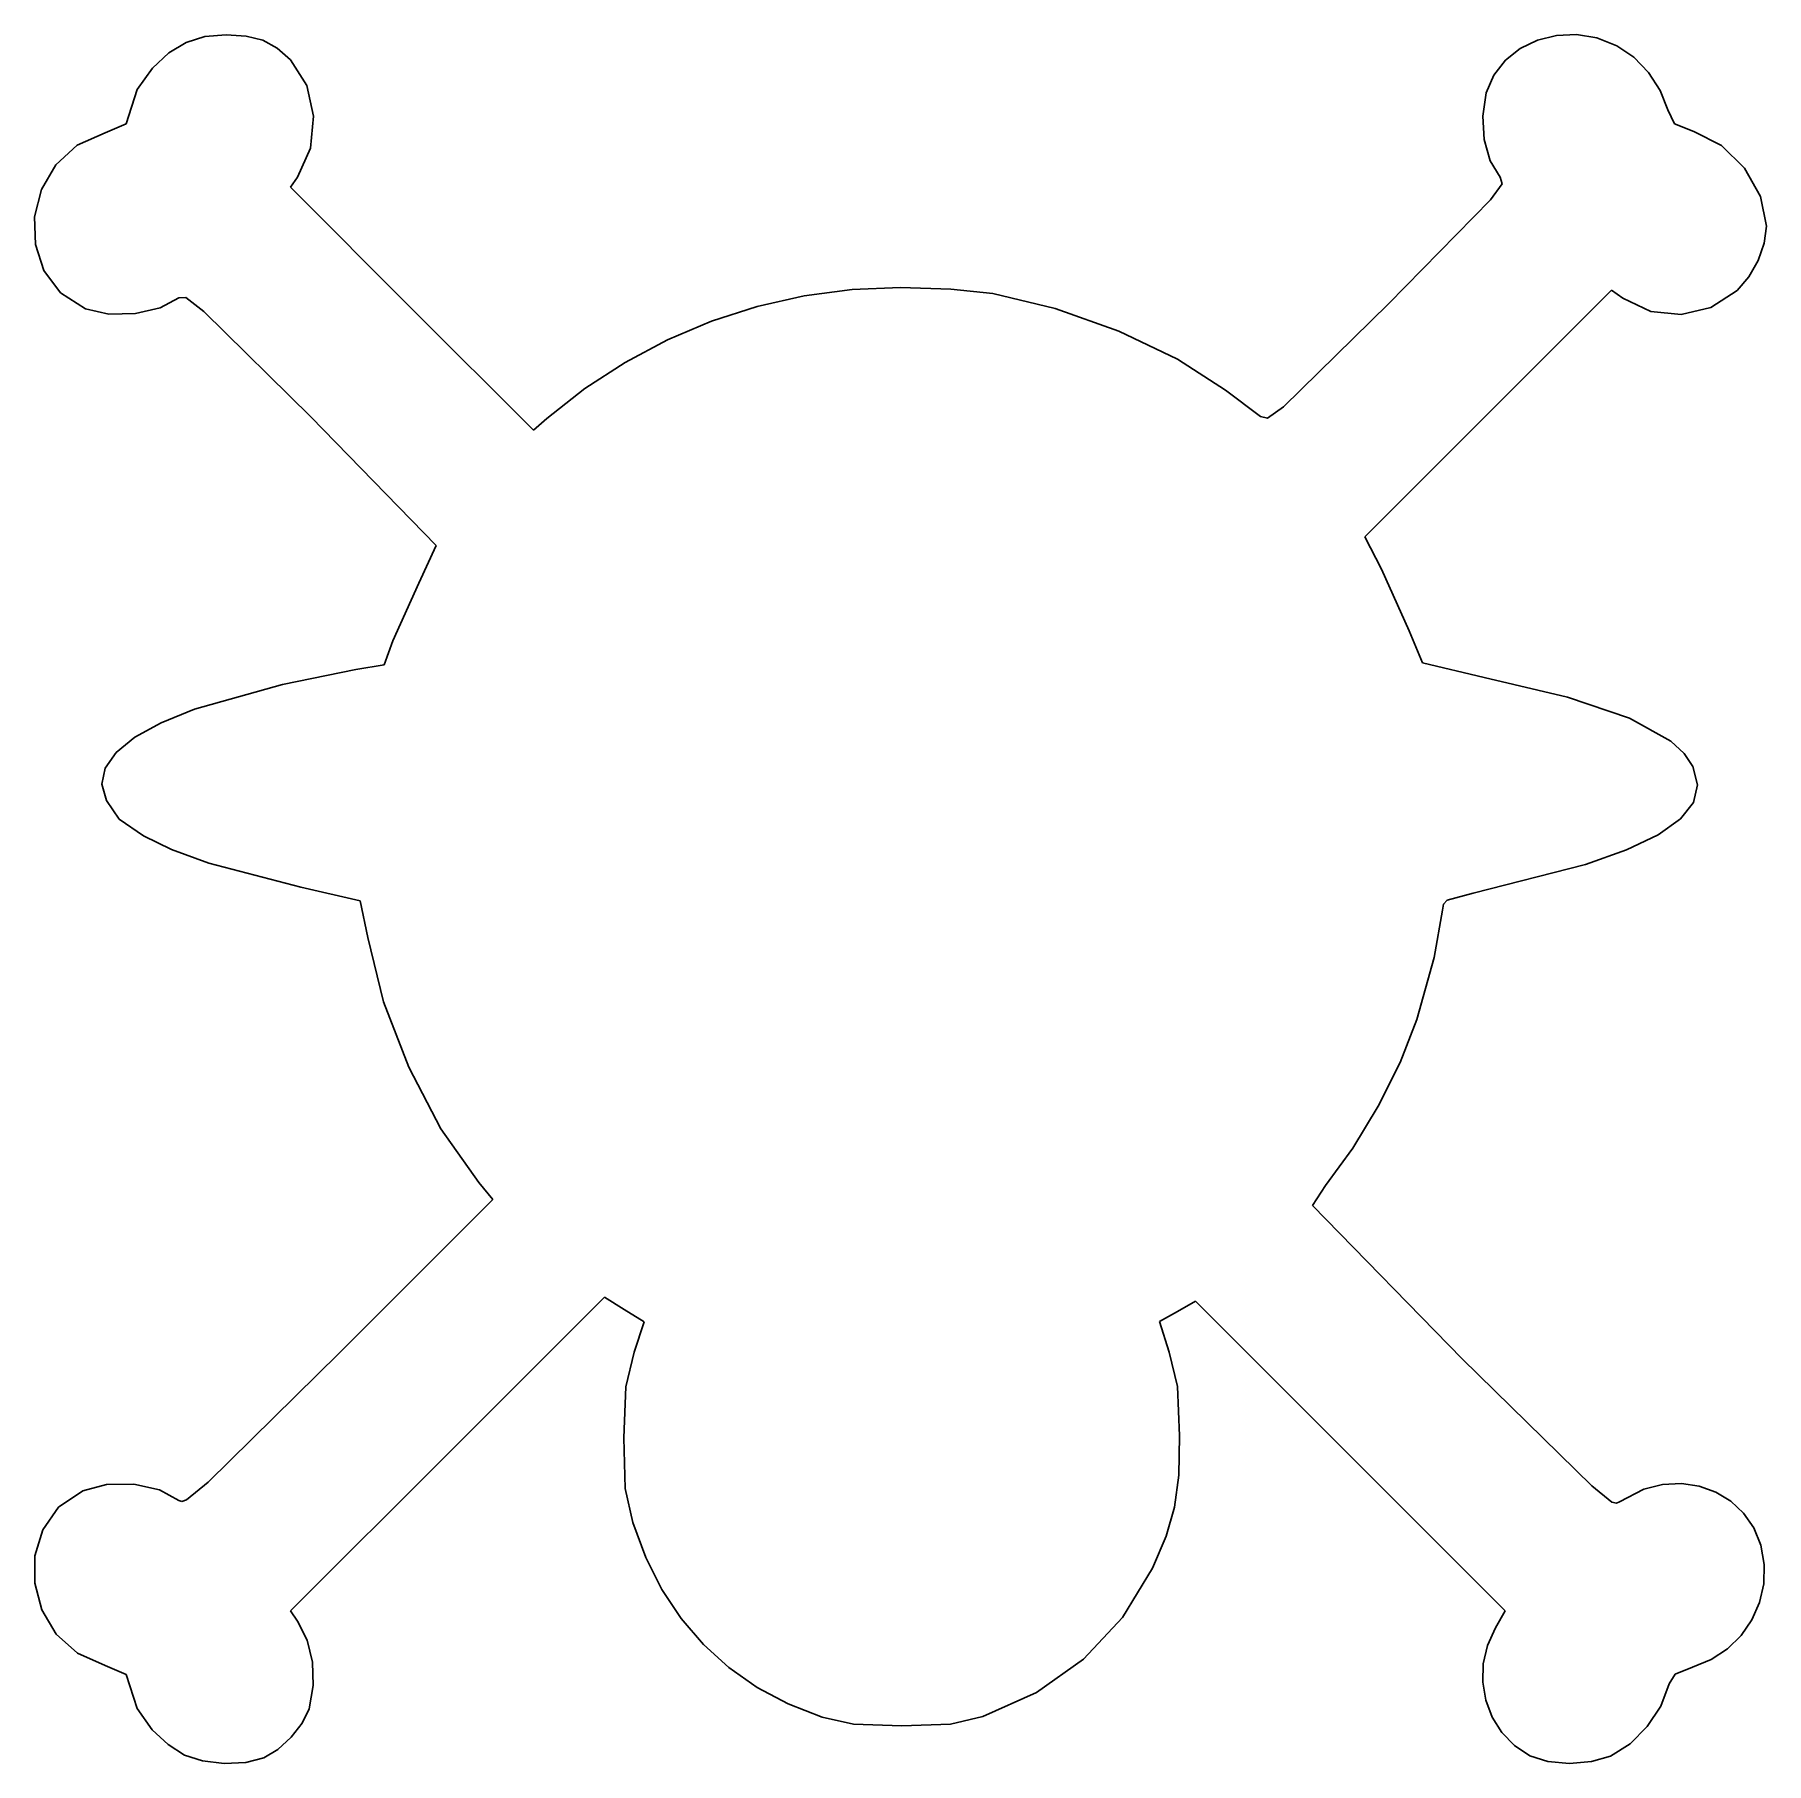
# Model space of a CAD drawing. Extents: x 40.6 to 125.4, y 126.6 to 211.3.
import ezdxf

# ---------------------------------------------------------------- set-up
doc = ezdxf.new("R2010")
doc.units = 0

msp = doc.modelspace()

# ---------------------------------------------------------------- linework, layer by layer
at = {"layer": 'Layer 1'}
for p, q in [((47.988233, 210.861642), (48.91058, 211.152157)), ((48.91058, 211.152157), (49.954607, 211.244797)), ((49.954607, 211.244797), (50.938573, 211.181503)), ((50.938573, 211.181503), (51.745872, 210.973486)), ((114.145128, 210.978049), (115.07837, 211.21013)), ((115.07837, 211.21013), (116.06184, 211.250943)), ((116.06184, 211.250943), (117.059154, 211.087359)), ((117.059154, 211.087359), (118.033929, 210.706249)), ((46.341427, 209.611427), (47.145779, 210.354362)), ((47.145779, 210.354362), (47.988233, 210.861642)), ((51.745872, 210.973486), (52.446251, 210.593547)), ((52.446251, 210.593547), (53.109457, 210.014487)), ((112.574854, 209.992602), (113.298495, 210.56783)), ((113.298495, 210.56783), (114.145128, 210.978049)), ((118.033929, 210.706249), (118.856247, 210.146021)), ((45.600281, 208.562902), (46.341427, 209.611427)), ((53.109457, 210.014487), (53.906745, 208.762811)), ((112.010588, 209.265496), (112.574854, 209.992602)), ((118.856247, 210.146021), (119.576596, 209.396222)), ((119.576596, 209.396222), (120.147475, 208.516792)), ((45.056357, 206.890617), (45.600281, 208.562902)), ((53.906745, 208.762811), (54.236167, 207.256193)), ((111.642079, 208.399639), (112.010588, 209.265496)), ((111.46783, 207.262996), (111.642079, 208.399639)), ((120.147475, 208.516792), (120.521379, 207.567669)), ((44.035427, 206.443037), (45.056357, 206.890617)), ((54.236167, 207.256193), (54.086085, 205.693785)), ((111.537261, 206.114392), (111.46783, 207.262996)), ((120.521379, 207.567669), (120.856089, 206.890309)), ((120.856089, 206.890309), (121.804959, 206.510089)), ((42.656108, 205.835359), (44.035427, 206.443037)), ((111.830317, 205.074902), (111.537261, 206.114392)), ((121.804959, 206.510089), (123.153417, 205.82382)), ((41.611957, 204.87574), (42.656108, 205.835359)), ((54.086085, 205.693785), (53.44486, 204.274737)), ((123.153417, 205.82382), (124.284156, 204.704086)), ((40.915181, 203.673053), (41.611957, 204.87574)), ((112.326939, 204.265599), (111.830317, 205.074902)), ((124.284156, 204.704086), (125.061845, 203.327881)), ((40.577985, 202.336173), (40.915181, 203.673053)), ((53.44486, 204.274737), (53.099845, 203.778531)), ((53.099845, 203.778531), (59.050385, 197.830301)), ((111.854673, 203.160388), (112.416385, 203.939493)), ((112.416385, 203.939493), (112.326939, 204.265599)), ((106.853239, 198.062019), (111.854673, 203.160388)), ((125.061845, 203.327881), (125.351149, 201.872199)), ((40.612577, 200.973976), (40.577985, 202.336173)), ((125.351149, 201.872199), (125.244994, 201.037515)), ((41.031163, 199.695336), (40.612577, 200.973976)), ((125.244994, 201.037515), (124.948955, 200.184949)), ((124.948955, 200.184949), (124.496671, 199.388618)), ((41.845949, 198.609128), (41.031163, 199.695336)), ((124.496671, 199.388618), (123.921779, 198.722639)), ((43.069142, 197.824227), (41.845949, 198.609128)), ((47.978812, 198.374373), (47.637322, 198.36866)), ((48.854867, 197.688671), (47.978812, 198.374373)), ((75.95299, 197.935468), (78.249471, 198.455111)), ((78.249471, 198.455111), (80.5935, 198.770579)), ((80.5935, 198.770579), (82.971549, 198.876851)), ((82.971549, 198.876851), (85.422219, 198.790353)), ((85.422219, 198.790353), (87.488619, 198.568079)), ((87.488619, 198.568079), (90.541573, 197.841132)), ((117.774709, 198.738189), (111.731179, 192.696939)), ((118.326009, 198.34632), (117.774709, 198.738189)), ((123.921779, 198.722639), (122.633693, 197.89238)), ((44.208931, 197.565159), (43.069142, 197.824227)), ((45.508553, 197.588411), (44.208931, 197.565159)), ((46.730515, 197.86568), (45.508553, 197.588411)), ((47.637322, 198.36866), (46.730515, 197.86568)), ((54.098382, 192.54013), (48.854867, 197.688671)), ((59.050385, 197.830301), (65.000935, 191.882071)), ((73.717583, 197.216668), (75.95299, 197.935468)), ((90.541573, 197.841132), (93.647555, 196.732973)), ((101.71709, 193.023615), (106.853239, 198.062019)), ((119.699595, 197.69506), (118.326009, 198.34632)), ((121.180894, 197.5468), (119.699595, 197.69506)), ((122.633693, 197.89238), (121.180894, 197.5468)), ((71.556778, 196.303735), (73.717583, 197.216668)), ((93.647555, 196.732973), (96.520919, 195.362032)), ((69.484103, 195.201687), (71.556778, 196.303735)), ((67.513084, 193.915545), (69.484103, 195.201687)), ((96.520919, 195.362032), (98.876019, 193.846739)), ((65.657249, 192.450331), (67.513084, 193.915545)), ((98.876019, 193.846739), (100.582469, 192.558239)), ((60.226222, 186.22834), (54.098382, 192.54013)), ((65.000935, 191.882071), (65.657249, 192.450331)), ((100.582469, 192.558239), (100.937824, 192.472281)), ((100.937824, 192.472281), (101.71709, 193.023615)), ((111.731179, 192.696939), (105.687649, 186.655689)), ((105.687649, 186.655689), (106.509659, 185.084609)), ((59.378867, 184.39359), (60.226222, 186.22834)), ((106.509659, 185.084609), (107.873359, 182.064149)), ((58.110427, 181.56996), (59.378867, 184.39359)), ((57.689342, 180.39937), (58.110427, 181.56996)), ((107.873359, 182.064149), (108.525079, 180.483289)), ((52.717102, 179.4345), (56.300612, 180.16245)), ((56.300612, 180.16245), (57.689342, 180.39937)), ((108.525079, 180.483289), (111.533839, 179.767679)), ((111.533839, 179.767679), (115.623163, 178.806034)), ((48.401065, 178.221452), (52.717102, 179.4345)), ((46.765061, 177.550822), (48.401065, 178.221452)), ((115.623163, 178.806034), (118.654016, 177.774338)), ((45.486687, 176.8438), (46.765061, 177.550822)), ((118.654016, 177.774338), (120.680781, 176.6494)), ((44.573158, 176.105145), (45.486687, 176.8438)), ((120.680781, 176.6494), (121.334624, 176.044718)), ((44.031689, 175.339615), (44.573158, 176.105145)), ((121.334624, 176.044718), (121.757839, 175.408029)), ((43.869495, 174.551971), (44.031689, 175.339615)), ((121.757839, 175.408029), (121.98555, 174.50969)), ((44.093792, 173.74697), (43.869495, 174.551971)), ((121.98555, 174.50969), (121.784804, 173.658776)), ((44.717571, 172.834145), (44.093792, 173.74697)), ((121.784804, 173.658776), (121.145239, 172.849319)), ((45.913562, 172.02242), (44.717571, 172.834145)), ((121.145239, 172.849319), (120.056488, 172.075352)), ((47.284975, 171.356547), (45.913562, 172.02242)), ((49.110643, 170.685875), (47.284975, 171.356547)), ((118.508187, 171.330905), (116.489972, 170.610011)), ((120.056488, 172.075352), (118.508187, 171.330905)), ((53.610272, 169.49882), (49.110643, 170.685875)), ((116.489972, 170.610011), (111.002339, 169.215009)), ((56.518072, 168.83081), (53.610272, 169.49882)), ((56.885992, 167.0495), (56.518072, 168.83081)), ((109.722404, 168.867667), (109.537879, 168.67353)), ((111.002339, 169.215009), (109.722404, 168.867667)), ((109.500479, 168.378589), (109.091063, 166.067509)), ((109.537879, 168.67353), (109.500479, 168.378589)), ((57.662619, 163.887656), (56.885992, 167.0495)), ((109.091063, 166.067509), (108.248139, 163.029109)), ((58.888424, 160.696129), (57.662619, 163.887656)), ((108.248139, 163.029109), (107.421353, 160.927065)), ((60.470641, 157.679987), (58.888424, 160.696129)), ((107.421353, 160.927065), (106.353391, 158.786714)), ((106.353391, 158.786714), (105.113279, 156.733468)), ((62.316502, 155.0443), (60.470641, 157.679987)), ((105.113279, 156.733468), (103.770039, 154.892739)), ((62.99998, 154.20975), (62.316502, 155.0443)), ((103.770039, 154.892739), (103.127439, 153.924069)), ((55.48516, 146.69307), (62.99998, 154.20975)), ((103.127439, 153.924069), (110.463869, 146.419249)), ((68.467509, 149.431519), (60.783739, 141.749549)), ((69.443114, 148.825049), (68.467509, 149.431519)), ((97.408229, 149.228299), (96.521717, 148.732819)), ((104.990069, 141.648289), (97.408229, 149.228299)), ((70.418718, 148.218579), (69.443114, 148.825049)), ((96.521717, 148.732819), (95.635206, 148.237339)), ((69.923849, 146.734369), (70.418718, 148.218579)), ((95.635206, 148.237339), (96.121441, 146.743749)), ((49.06617, 140.369342), (55.48516, 146.69307)), ((69.511931, 145.040458), (69.923849, 146.734369)), ((96.121441, 146.743749), (96.52383, 145.049887)), ((110.463869, 146.419249), (116.799946, 140.186327)), ((69.417214, 142.544669), (69.511931, 145.040458)), ((96.52383, 145.049887), (96.626959, 142.641289)), ((69.488497, 140.063829), (69.417214, 142.544669)), ((96.626959, 142.641289), (96.582447, 140.708142)), ((60.783739, 141.749549), (53.099969, 134.067569)), ((112.571889, 134.068289), (104.990069, 141.648289)), ((41.752706, 139.140506), (42.93041, 139.95593)), ((42.93041, 139.95593), (44.096817, 140.261096)), ((44.096817, 140.261096), (45.43254, 140.266636)), ((45.43254, 140.266636), (46.693901, 139.997303)), ((46.693901, 139.997303), (47.63722, 139.47785)), ((48.014623, 139.508137), (49.06617, 140.369342)), ((69.858019, 138.389809), (69.488497, 140.063829)), ((96.582447, 140.708142), (96.38111, 139.15424)), ((116.799946, 140.186327), (117.79235, 139.397022)), ((118.155109, 139.411289), (119.345949, 140.027359)), ((119.345949, 140.027359), (120.274798, 140.258585)), ((120.274798, 140.258585), (121.18889, 140.304299)), ((121.18889, 140.304299), (122.065284, 140.175437)), ((122.065284, 140.175437), (122.881036, 139.882933)), ((122.881036, 139.882933), (123.613204, 139.43772)), ((40.977816, 138.044698), (41.752706, 139.140506)), ((47.63722, 139.47785), (47.777489, 139.422075)), ((47.777489, 139.422075), (48.014623, 139.508137)), ((96.38111, 139.15424), (95.970227, 137.722456)), ((117.79235, 139.397022), (118.013961, 139.338765)), ((118.013961, 139.338765), (118.155109, 139.411289)), ((123.613204, 139.43772), (124.238844, 138.850734)), ((70.491705, 136.685577), (69.858019, 138.389809)), ((124.238844, 138.850734), (124.735013, 138.132909)), ((40.59231, 136.772462), (40.977816, 138.044698)), ((95.970227, 137.722456), (95.297079, 136.155659)), ((124.735013, 138.132909), (125.078769, 137.295179)), ((40.582756, 135.427755), (40.59231, 136.772462)), ((71.283438, 135.119749), (70.491705, 136.685577)), ((125.078769, 137.295179), (125.251665, 136.342206)), ((95.297079, 136.155659), (93.831405, 133.751492)), ((125.251665, 136.342206), (125.227806, 135.39814)), ((40.935723, 134.114535), (40.582756, 135.427755)), ((72.229202, 133.696452), (71.283438, 135.119749)), ((125.227806, 135.39814), (125.021128, 134.487886)), ((41.637778, 132.93676), (40.935723, 134.114535)), ((53.099969, 134.067569), (53.444881, 133.571509)), ((112.088129, 133.242799), (112.571889, 134.068289)), ((125.021128, 134.487886), (124.645563, 133.636349)), ((53.444881, 133.571509), (53.925493, 132.632558)), ((73.324983, 132.419813), (72.229202, 133.696452)), ((93.831405, 133.751492), (91.924974, 131.710545)), ((111.69516, 132.380093), (112.088129, 133.242799)), ((124.645563, 133.636349), (124.115045, 132.868433)), ((42.675491, 131.998386), (41.637778, 132.93676)), ((53.925493, 132.632558), (54.186577, 131.554255)), ((74.566763, 131.293959), (73.324983, 132.419813)), ((111.490413, 131.482348), (111.69516, 132.380093)), ((124.115045, 132.868433), (123.44351, 132.209043)), ((44.03543, 131.40337), (42.675491, 131.998386)), ((45.05636, 130.95579), (44.03543, 131.40337)), ((54.186577, 131.554255), (54.218285, 130.411335)), ((91.924974, 131.710545), (89.628108, 130.076813)), ((111.466099, 130.578434), (111.490413, 131.482348)), ((122.64489, 131.683083), (121.733119, 131.315459)), ((123.44351, 132.209043), (122.64489, 131.683083)), ((45.599545, 129.284885), (45.05636, 130.95579)), ((75.950528, 130.323018), (74.566763, 131.293959)), ((111.61443, 129.697218), (111.466099, 130.578434)), ((120.886074, 130.976438), (120.589319, 130.501299)), ((121.733119, 131.315459), (120.886074, 130.976438)), ((54.218285, 130.411335), (54.010766, 129.278529)), ((77.472262, 129.511115), (75.950528, 130.323018)), ((89.628108, 130.076813), (86.991129, 128.894289)), ((120.589319, 130.501299), (120.17932, 129.408868)), ((46.33671, 128.24011), (45.599545, 129.284885)), ((54.010766, 129.278529), (53.677941, 128.57983)), ((79.127949, 128.862379), (77.472262, 129.511115)), ((80.668844, 128.5176), (79.127949, 128.862379)), ((86.991129, 128.894289), (85.413396, 128.519302)), ((111.92762, 128.86757), (111.61443, 129.697218)), ((112.397879, 128.118358), (111.92762, 128.86757)), ((120.17932, 129.408868), (119.523801, 128.404487)), ((47.118971, 127.531851), (46.33671, 128.24011)), ((53.677941, 128.57983), (53.138076, 127.880535)), ((83.029519, 128.437489), (80.668844, 128.5176)), ((85.413396, 128.519302), (83.029519, 128.437489)), ((113.017422, 127.478451), (112.397879, 128.118358)), ((119.523801, 128.404487), (118.684221, 127.563992)), ((47.9176, 127.003), (47.118971, 127.531851)), ((52.480418, 127.277693), (51.794216, 126.868349)), ((53.138076, 127.880535), (52.480418, 127.277693)), ((113.778459, 126.976719), (113.017422, 127.478451)), ((118.684221, 127.563992), (117.722039, 126.963219)), ((47.917516, 127.002999), (47.9176, 127.003)), ((48.791394, 126.723699), (47.917516, 127.002999)), ((49.849731, 126.603957), (48.791394, 126.723699)), ((50.911135, 126.650072), (49.849731, 126.603957)), ((51.794216, 126.868349), (50.911135, 126.650072)), ((114.651593, 126.698595), (113.778459, 126.976719)), ((115.711466, 126.603253), (114.651593, 126.698595)), ((116.790731, 126.691269), (115.711466, 126.603253)), ((117.722039, 126.963219), (116.790731, 126.691269))]:
    msp.add_line(p, q, dxfattribs=at)

doc.saveas('drawing.dxf')
